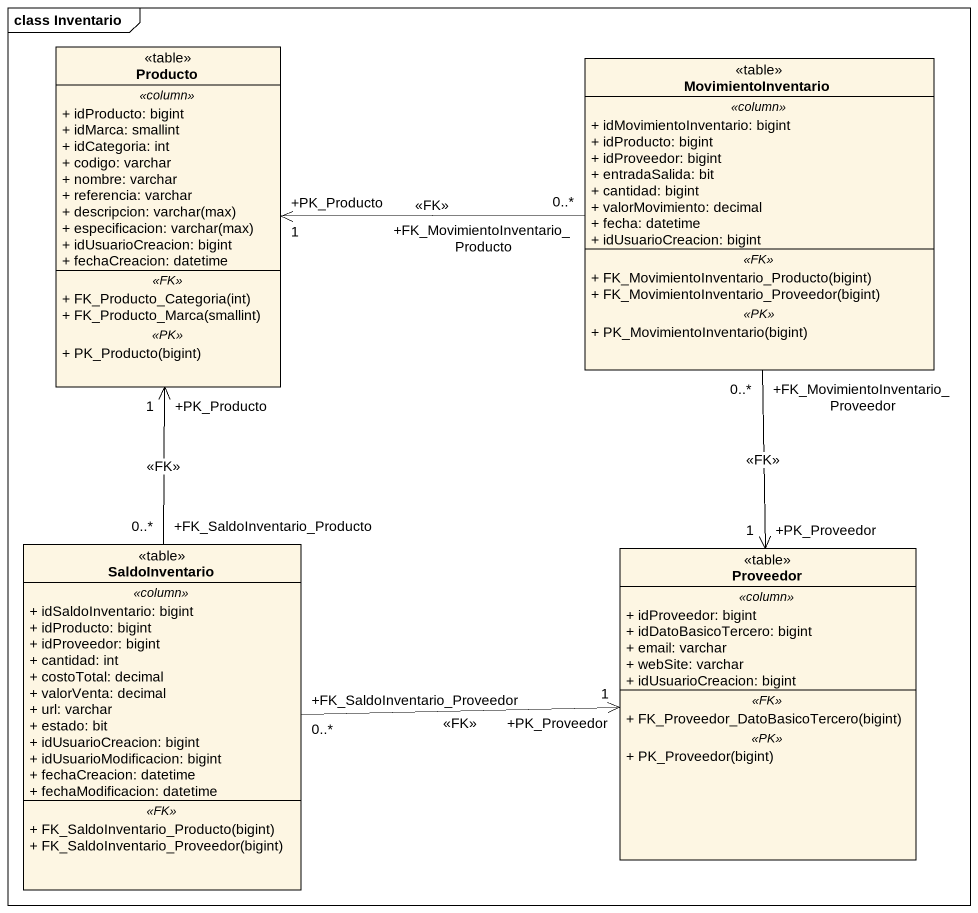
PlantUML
@startuml
mainframe class Inventario
hide circle
hide empty members
skinparam classAttributeIconSize 0
class Producto <<table>> {
  .. <<column>> ..
  + idProducto: bigint
  + idMarca: smallint
  + idCategoria: int
  + codigo: varchar
  + nombre: varchar
  + referencia: varchar
  {field} + descripcion: varchar(max)
  {field} + especificacion: varchar(max)
  + idUsuarioCreacion: bigint
  + fechaCreacion: datetime
  .. <<FK>> ..
  + FK_Producto_Categoria(int)
  + FK_Producto_Marca(smallint)
  .. <<PK>> ..
  + PK_Producto(bigint)
}
class MovimientoInventario <<table>> {
  .. <<column>> ..
  + idMovimientoInventario: bigint
  + idProducto: bigint
  + idProveedor: bigint
  + entradaSalida: bit
  + cantidad: bigint
  + valorMovimiento: decimal
  + fecha: datetime
  + idUsuarioCreacion: bigint
  .. <<FK>> ..
  + FK_MovimientoInventario_Producto(bigint)
  + FK_MovimientoInventario_Proveedor(bigint)
  .. <<PK>> ..
  + PK_MovimientoInventario(bigint)
}
class SaldoInventario <<table>> {
  .. <<column>> ..
  + idSaldoInventario: bigint
  + idProducto: bigint
  + idProveedor: bigint
  + cantidad: int
  + costoTotal: decimal
  + valorVenta: decimal
  + url: varchar
  + estado: bit
  + idUsuarioCreacion: bigint
  + idUsuarioModificacion: bigint
  + fechaCreacion: datetime
  + fechaModificacion: datetime
  .. <<FK>> ..
  + FK_SaldoInventario_Producto(bigint)
  + FK_SaldoInventario_Proveedor(bigint)
}
class Proveedor <<table>> {
  .. <<column>> ..
  + idProveedor: bigint
  + idDatoBasicoTercero: bigint
  + email: varchar
  + webSite: varchar
  + idUsuarioCreacion: bigint
  .. <<FK>> ..
  + FK_Proveedor_DatoBasicoTercero(bigint)
  .. <<PK>> ..
  + PK_Proveedor(bigint)
}
MovimientoInventario "+FK_MovimientoInventario_Producto\n0..*" -left-> "+PK_Producto\n1" Producto : <<FK>>
MovimientoInventario "+FK_MovimientoInventario_Proveedor\n0..*" --> "+PK_Proveedor\n1" Proveedor : <<FK>>
SaldoInventario "+FK_SaldoInventario_Producto\n0..*" -up-> "+PK_Producto\n1" Producto : <<FK>>
SaldoInventario "+FK_SaldoInventario_Proveedor\n0..*" -right-> "+PK_Proveedor\n1" Proveedor : <<FK>>
@enduml
